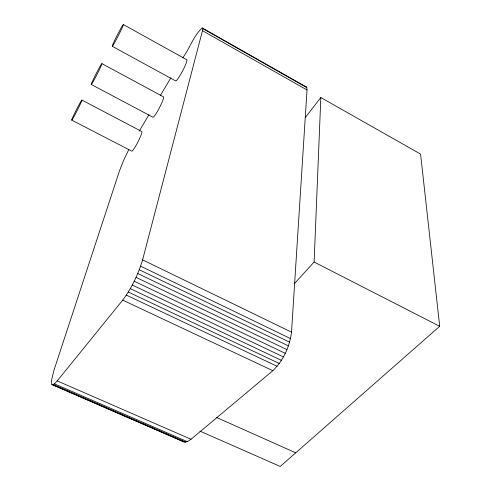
<?xml version="1.0" encoding="UTF-8"?>
<svg xmlns="http://www.w3.org/2000/svg" width="491" height="491" viewBox="0 0 491 491"><rect width="100%" height="100%" fill="white"/><g stroke="black" fill="none" stroke-linecap="round" stroke-linejoin="round"><path stroke-width="0.74" d="M294.508 283.516L314.117 262.028L320.826 97.531L420.584 154.1L439.697 326.306L280.226 466.45L199.929 431.116M128.746 149.675L123.394 160.895L119.534 170.708L54.114 369.784L51.408 380.611L51.825 384.453L184.248 442.01L185.678 442.084L187.304 441.642L191.042 439.267L272.849 370.68C283.313 360.59 289.758 346.499 291.513 332.143L307.016 89.963L306.758 87.607L306.304 86.944L202.292 27.956C193.35 35.88 189.71 48.566 182.634 57.975M52.451 384.76L54.415 383.845L57.226 380.893L122.713 300.13C131.656 288.045 138.266 274.242 142.593 259.868L202.482 30.694L202.795 28.595L202.292 27.956M139.217 131.115L148.994 114.642M160.336 95.53L170.899 77.744M305.365 117.472L320.826 97.531M54.415 383.845L187.304 441.642M53.323 384.563L185.678 442.084M51.825 384.453L184.248 442.01M57.226 380.893L191.042 439.267M216.605 417.485L295.729 452.825M305.641 86.637L306.304 86.944M122.713 300.13L272.849 370.68M128.274 292.022L279.262 363.475M126.328 295.116L277.114 366.286M130.256 288.622L281.368 360.333M134.172 281.196L285.234 353.317M132.239 284.989L283.368 356.92M136.019 277.335L286.916 349.604M137.732 273.493L288.377 345.854M140.616 266.171L290.531 338.587M139.272 269.743L289.592 342.159M142.593 259.868L291.513 332.143M314.117 262.028L439.697 326.306M71.686 120.068L131.606 151.062A11.072 1.332 -62.9 0 0 137.437 142.912A11.072 1.332 -62.9 0 0 141.881 131.57L81.923 100.09A11.275 0.522 -63.1 0 0 74.227 114.145A11.275 0.522 -63.1 0 0 74.27 116.048A11.275 0.522 -63.1 0 0 81.923 100.09M91.252 84.452L152.848 117.177A11.489 1.418 -62.6 0 0 159.188 108.247A11.489 1.418 -62.6 0 0 163.558 96.887L101.919 63.64A11.71 0.552 -63 0 0 93.683 78.683A11.71 0.552 -63 0 0 94.162 79.849A11.71 0.552 -63 0 0 101.919 63.64M112.224 46.277L175.588 80.898A11.968 1.51 -62.2 0 0 182.499 71.103A11.968 1.51 -62.2 0 0 186.764 59.742L123.364 24.55M202.795 28.595L306.758 87.607M202.482 30.694L307.016 89.963M113.255 44.933A12.207 0.595 -62.9 0 0 122.897 26.115A12.207 0.595 -62.9 0 0 117.245 35.199A12.207 0.595 -62.9 0 0 113.255 44.933"/></g></svg>
